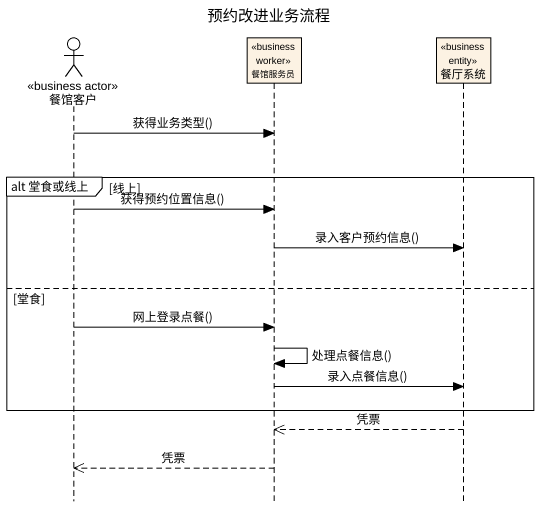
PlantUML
@startuml
title 预约改进业务流程
hide footbox
actor 餐馆客户 <<business actor>>
participant 餐馆服务员 <<business worker>>
participant 餐厅系统 <<business entity>>

餐馆客户 -> 餐馆服务员 : 获得业务类型()
group alt 堂食或线上 [线上]
  餐馆客户 -> 餐馆服务员 : 获得预约位置信息()
  餐馆服务员 -> 餐厅系统 : 录入客户预约信息()
else 堂食
  餐馆客户 -> 餐馆服务员 : 网上登录点餐()
  餐馆服务员 -> 餐馆服务员 : 处理点餐信息()
  餐馆服务员 -> 餐厅系统 : 录入点餐信息()
end
餐厅系统 -->> 餐馆服务员 : 凭票
餐馆服务员 -->> 餐馆客户 : 凭票
@enduml
